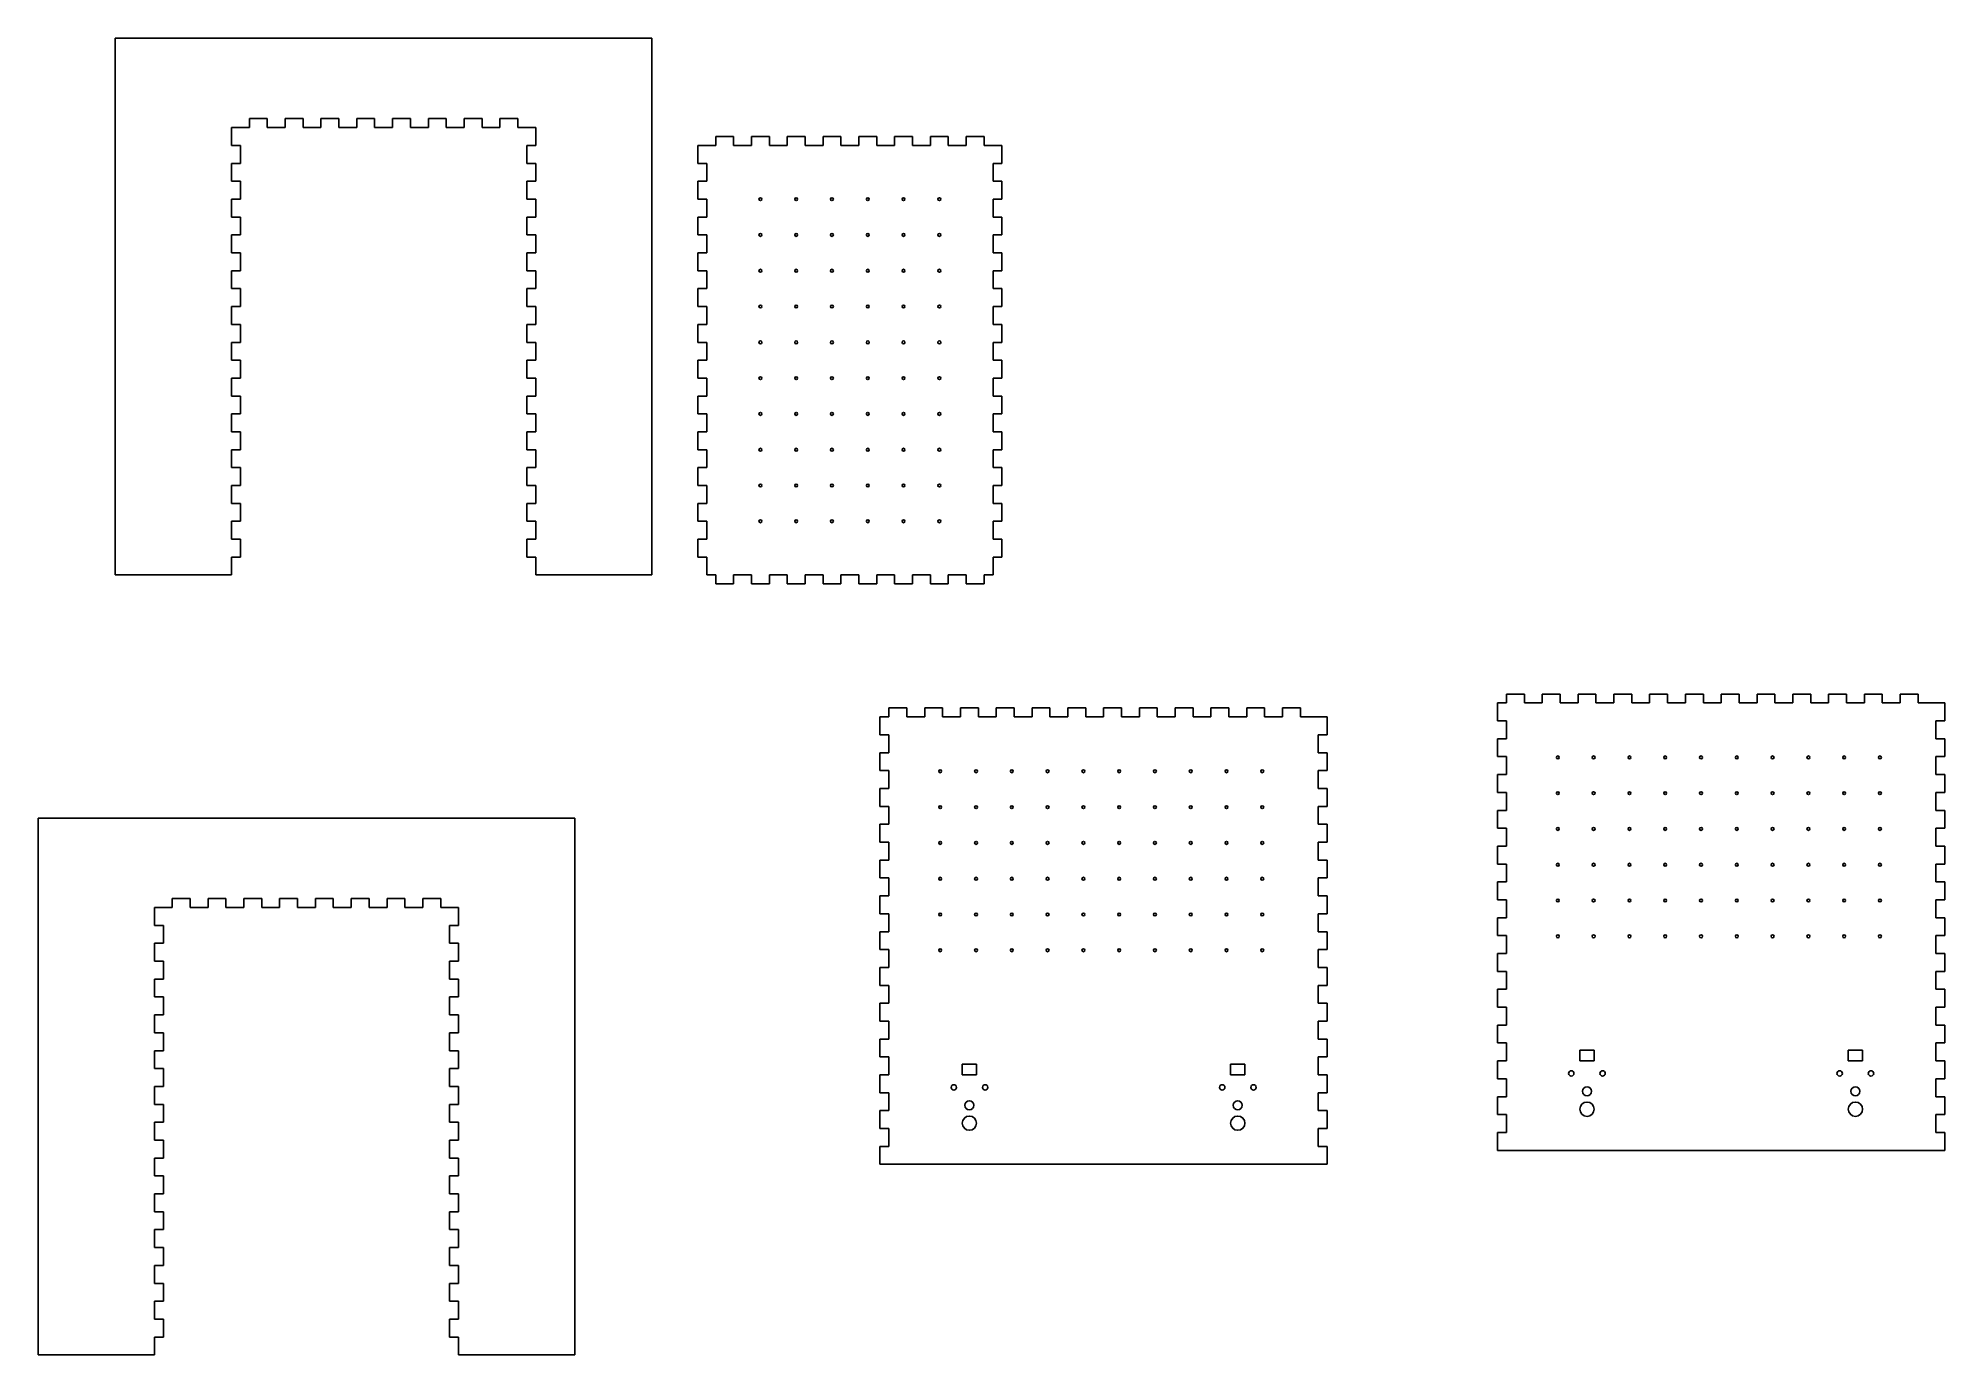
# Model space of a CAD drawing. Extents: x -428 to 638, y -415 to 321.
import ezdxf

# ---------------------------------------------------------------- set-up
doc = ezdxf.new("R2010")
doc.units = 0
doc.layers.add('MODELSKETCH_VISIBLE', color=7, linetype='CONTINUOUS')

msp = doc.modelspace()

# ---------------------------------------------------------------- linework, layer by layer
at = {"layer": 'MODELSKETCH_VISIBLE'}
for p, q in [((-384.9, 320.9), (-384.9, 270.9)), ((-314.9, 320.9), (-384.9, 320.9)), ((-154.9, 320.9), (-314.9, 320.9)), ((-84.9, 320.9), (-154.9, 320.9)), ((-84.9, 20.9), (-84.9, 320.9)), ((-384.9, 270.9), (-384.9, 20.9)), ((-319.9, 260.9), (-319.9, 270.9)), ((-319.9, 270.9), (-314.9, 270.9)), ((-314.9, 270.9), (-319.9, 270.9)), ((-314.9, 270.9), (-309.9, 270.9)), ((-309.9, 270.9), (-309.9, 275.9)), ((-299.9, 275.9), (-309.9, 275.9)), ((-299.9, 270.9), (-299.9, 275.9)), ((-299.9, 270.9), (-289.9, 270.9)), ((-289.9, 270.9), (-289.9, 275.9)), ((-279.9, 275.9), (-289.9, 275.9)), ((-279.9, 270.9), (-279.9, 275.9)), ((-279.9, 270.9), (-269.9, 270.9)), ((-269.9, 270.9), (-269.9, 275.9)), ((-259.9, 275.9), (-269.9, 275.9)), ((-259.9, 270.9), (-259.9, 275.9)), ((-259.9, 270.9), (-249.9, 270.9)), ((-249.9, 270.9), (-249.9, 275.9)), ((-239.9, 275.9), (-249.9, 275.9)), ((-239.9, 270.9), (-239.9, 275.9)), ((-239.9, 270.9), (-229.9, 270.9)), ((-229.9, 270.9), (-229.9, 275.9)), ((-219.9, 275.9), (-229.9, 275.9)), ((-219.9, 270.9), (-219.9, 275.9)), ((-219.9, 270.9), (-209.9, 270.9)), ((-209.9, 270.9), (-209.9, 275.9)), ((-199.9, 275.9), (-209.9, 275.9)), ((-199.9, 270.9), (-199.9, 275.9)), ((-199.9, 270.9), (-189.9, 270.9)), ((-189.9, 270.9), (-189.9, 275.9)), ((-179.9, 275.9), (-189.9, 275.9)), ((-179.9, 270.9), (-179.9, 275.9)), ((-179.9, 270.9), (-169.9, 270.9)), ((-169.9, 270.9), (-169.9, 275.9)), ((-159.9, 275.9), (-169.9, 275.9)), ((-159.9, 270.9), (-159.9, 275.9)), ((-159.9, 270.9), (-149.9, 270.9)), ((-149.9, 260.9), (-149.9, 270.9)), ((-314.9, 260.9), (-319.9, 260.9)), ((-314.9, 250.9), (-314.9, 260.9)), ((-314.9, 260.9), (-314.9, 250.9)), ((-154.9, 260.9), (-154.9, 250.9)), ((-154.9, 260.9), (-149.9, 260.9)), ((-59.3, 260.9), (-49.3, 260.9)), ((-59.3, 260.9), (-59.3, 250.9)), ((-49.3, 260.9), (-49.3, 265.9)), ((-49.3, 265.9), (-39.3, 265.9)), ((-39.3, 260.9), (-39.3, 265.9)), ((-39.3, 260.9), (-29.3, 260.9)), ((-39.3, 260.9), (-29.3, 260.9)), ((-29.3, 265.9), (-19.3, 265.9)), ((-29.3, 260.9), (-29.3, 265.9)), ((-19.3, 260.9), (-19.3, 265.9)), ((-19.3, 260.9), (-9.3, 260.9)), ((-19.3, 260.9), (-9.3, 260.9)), ((-9.3, 265.9), (0.7, 265.9)), ((-9.3, 260.9), (-9.3, 265.9)), ((0.7, 260.9), (0.7, 265.9)), ((0.7, 260.9), (10.7, 260.9)), ((0.7, 260.9), (10.7, 260.9)), ((10.7, 260.9), (10.7, 265.9)), ((10.7, 265.9), (20.7, 265.9)), ((20.7, 260.9), (20.7, 265.9)), ((20.7, 260.9), (30.7, 260.9)), ((20.7, 260.9), (30.7, 260.9)), ((30.7, 260.9), (30.7, 265.9)), ((30.7, 265.9), (40.7, 265.9)), ((40.7, 260.9), (40.7, 265.9)), ((40.7, 260.9), (50.7, 260.9)), ((40.7, 260.9), (50.7, 260.9)), ((50.7, 265.9), (60.7, 265.9)), ((50.7, 260.9), (50.7, 265.9)), ((60.7, 260.9), (60.7, 265.9)), ((60.7, 260.9), (70.7, 260.9)), ((60.7, 260.9), (70.7, 260.9)), ((70.7, 260.9), (70.7, 265.9)), ((70.7, 265.9), (80.7, 265.9)), ((80.7, 260.9), (80.7, 265.9)), ((80.7, 260.9), (90.7, 260.9)), ((80.7, 260.9), (90.7, 260.9)), ((90.7, 265.9), (100.7, 265.9)), ((90.7, 260.9), (90.7, 265.9)), ((100.7, 260.9), (100.7, 265.9)), ((100.7, 260.9), (110.7, 260.9)), ((110.7, 260.9), (110.7, 250.9)), ((-319.9, 240.9), (-319.9, 250.9)), ((-314.9, 250.9), (-319.9, 250.9)), ((-154.9, 250.9), (-149.9, 250.9)), ((-149.9, 240.9), (-149.9, 250.9)), ((-54.3, 250.9), (-59.3, 250.9)), ((-54.3, 240.9), (-54.3, 250.9)), ((-54.3, 250.9), (-54.3, 240.9)), ((-54.3, 240.9), (-54.3, 250.9)), ((-54.3, 250.9), (-54.3, 240.9)), ((105.7, 250.9), (105.7, 240.9)), ((105.7, 250.9), (110.7, 250.9)), ((105.7, 240.9), (105.7, 250.9)), ((-314.9, 240.9), (-319.9, 240.9)), ((-314.9, 230.9), (-314.9, 240.9)), ((-314.9, 240.9), (-314.9, 230.9)), ((-154.9, 240.9), (-154.9, 230.9)), ((-154.9, 240.9), (-149.9, 240.9)), ((-54.3, 240.9), (-59.3, 240.9)), ((-59.3, 240.9), (-59.3, 230.9)), ((105.7, 240.9), (110.7, 240.9)), ((110.7, 240.9), (110.7, 230.9)), ((-319.9, 220.9), (-319.9, 230.9)), ((-314.9, 230.9), (-319.9, 230.9)), ((-154.9, 230.9), (-149.9, 230.9)), ((-149.9, 220.9), (-149.9, 230.9)), ((-54.3, 230.9), (-59.3, 230.9)), ((-54.3, 220.9), (-54.3, 230.9)), ((-54.3, 230.9), (-54.3, 220.9)), ((-54.3, 220.9), (-54.3, 230.9)), ((-54.3, 230.9), (-54.3, 220.9)), ((105.7, 230.9), (110.7, 230.9)), ((105.7, 230.9), (105.7, 220.9)), ((105.7, 220.9), (105.7, 230.9)), ((-314.9, 220.9), (-319.9, 220.9)), ((-314.9, 210.9), (-314.9, 220.9)), ((-314.9, 220.9), (-314.9, 210.9)), ((-154.9, 220.9), (-154.9, 210.9)), ((-154.9, 220.9), (-149.9, 220.9)), ((-59.3, 220.9), (-59.3, 210.9)), ((-54.3, 220.9), (-59.3, 220.9)), ((105.7, 220.9), (110.7, 220.9)), ((110.7, 220.9), (110.7, 210.9)), ((-319.9, 200.9), (-319.9, 210.9)), ((-314.9, 210.9), (-319.9, 210.9)), ((-154.9, 210.9), (-149.9, 210.9)), ((-149.9, 200.9), (-149.9, 210.9)), ((-54.3, 210.9), (-59.3, 210.9)), ((-54.3, 200.9), (-54.3, 210.9)), ((-54.3, 210.9), (-54.3, 200.9)), ((-54.3, 210.9), (-54.3, 200.9)), ((-54.3, 200.9), (-54.3, 210.9)), ((105.7, 210.9), (110.7, 210.9)), ((105.7, 210.9), (105.7, 200.9)), ((105.7, 200.9), (105.7, 210.9)), ((-314.9, 200.9), (-319.9, 200.9)), ((-314.9, 190.9), (-314.9, 200.9)), ((-314.9, 200.9), (-314.9, 190.9)), ((-154.9, 200.9), (-154.9, 190.9)), ((-154.9, 200.9), (-149.9, 200.9)), ((-59.3, 200.9), (-59.3, 190.9)), ((-54.3, 200.9), (-59.3, 200.9)), ((105.7, 200.9), (110.7, 200.9)), ((110.7, 200.9), (110.7, 190.9)), ((-314.9, 190.9), (-319.9, 190.9)), ((-319.9, 180.9), (-319.9, 190.9)), ((-154.9, 190.9), (-149.9, 190.9)), ((-149.9, 180.9), (-149.9, 190.9)), ((-54.3, 190.9), (-59.3, 190.9)), ((-54.3, 180.9), (-54.3, 190.9)), ((-54.3, 190.9), (-54.3, 180.9)), ((-54.3, 190.9), (-54.3, 180.9)), ((-54.3, 180.9), (-54.3, 190.9)), ((105.7, 180.9), (105.7, 190.9)), ((105.7, 190.9), (110.7, 190.9)), ((105.7, 190.9), (105.7, 180.9)), ((-314.9, 180.9), (-319.9, 180.9)), ((-319.9, 160.9), (-319.9, 170.9)), ((-314.9, 170.9), (-319.9, 170.9)), ((-314.9, 170.9), (-314.9, 180.9)), ((-314.9, 180.9), (-314.9, 170.9)), ((-154.9, 180.9), (-154.9, 170.9)), ((-154.9, 180.9), (-149.9, 180.9)), ((-154.9, 170.9), (-149.9, 170.9)), ((-149.9, 160.9), (-149.9, 170.9)), ((-59.3, 180.9), (-59.3, 170.9)), ((-54.3, 180.9), (-59.3, 180.9)), ((-54.3, 170.9), (-59.3, 170.9)), ((-54.3, 160.9), (-54.3, 170.9)), ((-54.3, 170.9), (-54.3, 160.9)), ((-54.3, 160.9), (-54.3, 170.9)), ((-54.3, 170.9), (-54.3, 160.9)), ((105.7, 180.9), (110.7, 180.9)), ((105.7, 170.9), (105.7, 160.9)), ((105.7, 160.9), (105.7, 170.9)), ((105.7, 170.9), (110.7, 170.9)), ((110.7, 180.9), (110.7, 170.9)), ((-314.9, 160.9), (-319.9, 160.9)), ((-314.9, 150.9), (-314.9, 160.9)), ((-314.9, 160.9), (-314.9, 150.9)), ((-154.9, 160.9), (-154.9, 150.9)), ((-154.9, 160.9), (-149.9, 160.9)), ((-54.3, 160.9), (-59.3, 160.9)), ((-59.3, 160.9), (-59.3, 150.9)), ((105.7, 160.9), (110.7, 160.9)), ((110.7, 160.9), (110.7, 150.9)), ((-319.9, 140.9), (-319.9, 150.9)), ((-314.9, 150.9), (-319.9, 150.9)), ((-154.9, 150.9), (-149.9, 150.9)), ((-149.9, 140.9), (-149.9, 150.9)), ((-54.3, 150.9), (-59.3, 150.9)), ((-54.3, 140.9), (-54.3, 150.9)), ((-54.3, 150.9), (-54.3, 140.9)), ((-54.3, 140.9), (-54.3, 150.9)), ((-54.3, 150.9), (-54.3, 140.9)), ((105.7, 150.9), (110.7, 150.9)), ((105.7, 140.9), (105.7, 150.9)), ((105.7, 150.9), (105.7, 140.9)), ((-314.9, 140.9), (-319.9, 140.9)), ((-314.9, 130.9), (-314.9, 140.9)), ((-314.9, 140.9), (-314.9, 130.9)), ((-154.9, 140.9), (-154.9, 130.9)), ((-154.9, 140.9), (-149.9, 140.9)), ((-59.3, 140.9), (-59.3, 130.9)), ((-54.3, 140.9), (-59.3, 140.9)), ((105.7, 140.9), (110.7, 140.9)), ((110.7, 140.9), (110.7, 130.9)), ((-319.9, 120.9), (-319.9, 130.9)), ((-314.9, 130.9), (-319.9, 130.9)), ((-154.9, 130.9), (-149.9, 130.9)), ((-149.9, 120.9), (-149.9, 130.9)), ((-54.3, 130.9), (-59.3, 130.9)), ((-54.3, 120.9), (-54.3, 130.9)), ((-54.3, 130.9), (-54.3, 120.9)), ((-54.3, 120.9), (-54.3, 130.9)), ((-54.3, 130.9), (-54.3, 120.9)), ((105.7, 130.9), (110.7, 130.9)), ((105.7, 120.9), (105.7, 130.9)), ((105.7, 130.9), (105.7, 120.9)), ((-314.9, 120.9), (-319.9, 120.9)), ((-314.9, 110.9), (-314.9, 120.9)), ((-314.9, 120.9), (-314.9, 110.9)), ((-154.9, 120.9), (-154.9, 110.9)), ((-154.9, 120.9), (-149.9, 120.9)), ((-59.3, 120.9), (-59.3, 110.9)), ((-54.3, 120.9), (-59.3, 120.9)), ((105.7, 120.9), (110.7, 120.9)), ((110.7, 120.9), (110.7, 110.9)), ((-314.9, 110.9), (-319.9, 110.9)), ((-319.9, 100.9), (-319.9, 110.9)), ((-154.9, 110.9), (-149.9, 110.9)), ((-149.9, 100.9), (-149.9, 110.9)), ((-54.3, 110.9), (-59.3, 110.9)), ((-54.3, 100.9), (-54.3, 110.9)), ((-54.3, 110.9), (-54.3, 100.9)), ((-54.3, 100.9), (-54.3, 110.9)), ((-54.3, 110.9), (-54.3, 100.9)), ((105.7, 110.9), (110.7, 110.9)), ((105.7, 100.9), (105.7, 110.9)), ((105.7, 110.9), (105.7, 100.9)), ((-314.9, 100.9), (-319.9, 100.9)), ((-314.9, 90.9), (-314.9, 100.9)), ((-314.9, 100.9), (-314.9, 90.9)), ((-154.9, 100.9), (-154.9, 90.9)), ((-154.9, 100.9), (-149.9, 100.9)), ((-59.3, 100.9), (-59.3, 90.9)), ((-54.3, 100.9), (-59.3, 100.9)), ((105.7, 100.9), (110.7, 100.9)), ((110.7, 100.9), (110.7, 90.9)), ((-314.9, 90.9), (-319.9, 90.9)), ((-319.9, 80.9), (-319.9, 90.9)), ((-154.9, 90.9), (-149.9, 90.9)), ((-149.9, 80.9), (-149.9, 90.9)), ((-54.3, 90.9), (-59.3, 90.9)), ((-54.3, 80.9), (-54.3, 90.9)), ((-54.3, 90.9), (-54.3, 80.9)), ((-54.3, 90.9), (-54.3, 80.9)), ((-54.3, 80.9), (-54.3, 90.9)), ((105.7, 90.9), (110.7, 90.9)), ((105.7, 80.9), (105.7, 90.9)), ((105.7, 90.9), (105.7, 80.9)), ((-314.9, 80.9), (-319.9, 80.9)), ((-314.9, 70.9), (-314.9, 80.9)), ((-314.9, 80.9), (-314.9, 70.9)), ((-154.9, 80.9), (-154.9, 70.9)), ((-154.9, 80.9), (-149.9, 80.9)), ((-59.3, 80.9), (-59.3, 70.9)), ((-54.3, 80.9), (-59.3, 80.9)), ((105.7, 80.9), (110.7, 80.9)), ((110.7, 80.9), (110.7, 70.9)), ((-314.9, 70.9), (-319.9, 70.9)), ((-319.9, 60.9), (-319.9, 70.9)), ((-154.9, 70.9), (-149.9, 70.9)), ((-149.9, 60.9), (-149.9, 70.9)), ((-54.3, 70.9), (-59.3, 70.9)), ((-54.3, 60.9), (-54.3, 70.9)), ((-54.3, 70.9), (-54.3, 60.9)), ((-54.3, 60.9), (-54.3, 70.9)), ((-54.3, 70.9), (-54.3, 60.9)), ((105.7, 70.9), (110.7, 70.9)), ((105.7, 60.9), (105.7, 70.9)), ((105.7, 70.9), (105.7, 60.9)), ((-314.9, 60.9), (-319.9, 60.9)), ((-314.9, 50.9), (-314.9, 60.9)), ((-314.9, 60.9), (-314.9, 50.9)), ((-154.9, 60.9), (-154.9, 50.9)), ((-154.9, 60.9), (-149.9, 60.9)), ((-59.3, 60.9), (-59.3, 50.9)), ((-54.3, 60.9), (-59.3, 60.9)), ((105.7, 60.9), (110.7, 60.9)), ((110.7, 60.9), (110.7, 50.9)), ((-319.9, 40.9), (-319.9, 50.9)), ((-314.9, 50.9), (-319.9, 50.9)), ((-154.9, 50.9), (-149.9, 50.9)), ((-149.9, 40.9), (-149.9, 50.9)), ((-54.3, 50.9), (-59.3, 50.9)), ((-54.3, 50.9), (-54.3, 40.9)), ((-54.3, 40.9), (-54.3, 50.9)), ((-54.3, 50.9), (-54.3, 40.9)), ((-54.3, 40.9), (-54.3, 50.9)), ((105.7, 50.9), (110.7, 50.9)), ((105.7, 40.9), (105.7, 50.9)), ((105.7, 50.9), (105.7, 40.9)), ((-314.9, 40.9), (-319.9, 40.9)), ((-314.9, 30.9), (-314.9, 40.9)), ((-314.9, 40.9), (-314.9, 30.9)), ((-154.9, 40.9), (-154.9, 30.9)), ((-154.9, 40.9), (-149.9, 40.9)), ((-54.3, 40.9), (-59.3, 40.9)), ((-59.3, 40.9), (-59.3, 30.9)), ((105.7, 40.9), (110.7, 40.9)), ((110.7, 40.9), (110.7, 30.9)), ((-314.9, 30.9), (-319.9, 30.9)), ((-319.9, 20.9), (-319.9, 30.9)), ((-154.9, 30.9), (-149.9, 30.9)), ((-149.9, 20.9), (-149.9, 30.9)), ((-54.3, 30.9), (-59.3, 30.9)), ((-54.3, 20.9), (-54.3, 30.9)), ((-54.3, 30.9), (-54.3, 20.9)), ((-54.3, 30.9), (-54.3, 20.9)), ((-54.3, 20.9), (-54.3, 30.9)), ((105.7, 20.9), (105.7, 30.9)), ((105.7, 30.9), (110.7, 30.9)), ((105.7, 30.9), (105.7, 20.9)), ((-384.9, 20.9), (-319.9, 20.9)), ((-149.9, 20.9), (-84.9, 20.9)), ((-54.3, 20.9), (-49.3, 20.9)), ((-49.3, 20.9), (-54.3, 20.9)), ((-49.3, 20.9), (-49.3, 15.9)), ((-49.3, 15.9), (-39.3, 15.9)), ((-39.3, 20.9), (-29.3, 20.9)), ((-39.3, 20.9), (-39.3, 15.9)), ((-29.3, 20.9), (-29.3, 15.9)), ((-29.3, 15.9), (-19.3, 15.9)), ((-19.3, 20.9), (-9.3, 20.9)), ((-19.3, 20.9), (-19.3, 15.9)), ((-9.3, 20.9), (-9.3, 15.9)), ((-9.3, 15.9), (0.7, 15.9)), ((0.7, 20.9), (0.7, 15.9)), ((0.7, 20.9), (10.7, 20.9)), ((10.7, 20.9), (10.7, 15.9)), ((10.7, 15.9), (20.7, 15.9)), ((20.7, 20.9), (20.7, 15.9)), ((20.7, 20.9), (30.7, 20.9)), ((30.7, 20.9), (30.7, 15.9)), ((30.7, 15.9), (40.7, 15.9)), ((40.7, 20.9), (50.7, 20.9)), ((40.7, 20.9), (40.7, 15.9)), ((50.7, 20.9), (50.7, 15.9)), ((50.7, 15.9), (60.7, 15.9)), ((60.7, 20.9), (70.7, 20.9)), ((60.7, 20.9), (60.7, 15.9)), ((70.7, 20.9), (70.7, 15.9)), ((70.7, 15.9), (80.7, 15.9)), ((80.7, 20.9), (80.7, 15.9)), ((80.7, 20.9), (90.7, 20.9)), ((90.7, 20.9), (90.7, 15.9)), ((90.7, 15.9), (100.7, 15.9)), ((100.7, 20.9), (100.7, 15.9)), ((100.7, 20.9), (105.7, 20.9)), ((387.7, -50.6), (392.7, -50.6)), ((387.7, -60.6), (387.7, -50.6)), ((392.7, -45.6), (402.7, -45.6)), ((392.7, -50.6), (392.7, -45.6)), ((392.7, -50.6), (392.7, -50.6)), ((392.7, -50.6), (392.7, -50.6)), ((402.7, -50.6), (402.7, -45.6)), ((412.7, -50.6), (402.7, -50.6)), ((412.7, -50.6), (412.7, -45.6)), ((412.7, -45.6), (422.7, -45.6)), ((422.7, -50.6), (422.7, -45.6)), ((432.7, -50.6), (422.7, -50.6)), ((432.7, -50.6), (432.7, -45.6)), ((432.7, -45.6), (442.7, -45.6)), ((442.7, -50.6), (442.7, -45.6)), ((452.7, -50.6), (442.7, -50.6)), ((452.7, -50.6), (452.7, -45.6)), ((452.7, -45.6), (462.7, -45.6)), ((462.7, -50.6), (462.7, -45.6)), ((472.7, -50.6), (462.7, -50.6)), ((472.7, -50.6), (472.7, -45.6)), ((472.7, -45.6), (482.7, -45.6)), ((482.7, -50.6), (482.7, -45.6)), ((492.7, -50.6), (482.7, -50.6)), ((492.7, -50.6), (492.7, -45.6)), ((492.7, -45.6), (502.7, -45.6)), ((502.7, -50.6), (502.7, -45.6)), ((512.7, -50.6), (502.7, -50.6)), ((512.7, -50.6), (512.7, -45.6)), ((512.7, -45.6), (522.7, -45.6)), ((522.7, -50.6), (522.7, -45.6)), ((532.7, -50.6), (522.7, -50.6)), ((532.7, -50.6), (532.7, -45.6)), ((532.7, -45.6), (542.7, -45.6)), ((542.7, -50.6), (542.7, -45.6)), ((552.7, -50.6), (542.7, -50.6)), ((552.7, -50.6), (552.7, -45.6)), ((552.7, -45.6), (562.7, -45.6)), ((562.7, -50.6), (562.7, -45.6)), ((572.7, -50.6), (562.7, -50.6)), ((572.7, -50.6), (572.7, -45.6)), ((572.7, -45.6), (582.7, -45.6)), ((582.7, -50.6), (582.7, -45.6)), ((592.7, -50.6), (582.7, -50.6)), ((592.7, -50.6), (592.7, -45.6)), ((592.7, -45.6), (602.7, -45.6)), ((602.7, -50.6), (602.7, -45.6)), ((612.7, -50.6), (602.7, -50.6)), ((612.7, -45.6), (622.7, -45.6)), ((612.7, -50.6), (612.7, -45.6)), ((622.7, -50.6), (622.7, -45.6)), ((637.7, -50.6), (622.7, -50.6)), ((637.7, -60.6), (637.7, -50.6)), ((42.5, -58.4), (47.5, -58.4)), ((42.5, -68.4), (42.5, -58.4)), ((47.5, -58.4), (47.5, -53.4)), ((47.5, -53.4), (57.5, -53.4)), ((47.5, -58.4), (47.5, -58.4)), ((47.5, -58.4), (47.5, -58.4)), ((57.5, -58.4), (57.5, -53.4)), ((67.5, -58.4), (57.5, -58.4)), ((67.5, -58.4), (67.5, -53.4)), ((67.5, -53.4), (77.5, -53.4)), ((77.5, -58.4), (77.5, -53.4)), ((87.5, -58.4), (77.5, -58.4)), ((87.5, -58.4), (87.5, -53.4)), ((87.5, -53.4), (97.5, -53.4)), ((97.5, -58.4), (97.5, -53.4)), ((107.5, -58.4), (97.5, -58.4)), ((107.5, -58.4), (107.5, -53.4)), ((107.5, -53.4), (117.5, -53.4)), ((117.5, -58.4), (117.5, -53.4)), ((127.5, -58.4), (117.5, -58.4)), ((127.5, -58.4), (127.5, -53.4)), ((127.5, -53.4), (137.5, -53.4)), ((137.5, -58.4), (137.5, -53.4)), ((147.5, -58.4), (137.5, -58.4)), ((147.5, -58.4), (147.5, -53.4)), ((147.5, -53.4), (157.5, -53.4)), ((157.5, -58.4), (157.5, -53.4)), ((167.5, -58.4), (157.5, -58.4)), ((167.5, -58.4), (167.5, -53.4)), ((167.5, -53.4), (177.5, -53.4)), ((177.5, -58.4), (177.5, -53.4)), ((187.5, -58.4), (177.5, -58.4)), ((187.5, -58.4), (187.5, -53.4)), ((187.5, -53.4), (197.5, -53.4)), ((197.5, -58.4), (197.5, -53.4)), ((207.5, -58.4), (197.5, -58.4)), ((207.5, -58.4), (207.5, -53.4)), ((207.5, -53.4), (217.5, -53.4)), ((217.5, -58.4), (217.5, -53.4)), ((227.5, -58.4), (217.5, -58.4)), ((227.5, -58.4), (227.5, -53.4)), ((227.5, -53.4), (237.5, -53.4)), ((237.5, -58.4), (237.5, -53.4)), ((247.5, -58.4), (237.5, -58.4)), ((247.5, -58.4), (247.5, -53.4)), ((247.5, -53.4), (257.5, -53.4)), ((257.5, -58.4), (257.5, -53.4)), ((267.5, -58.4), (257.5, -58.4)), ((267.5, -58.4), (267.5, -53.4)), ((267.5, -53.4), (277.5, -53.4)), ((277.5, -58.4), (277.5, -53.4)), ((292.5, -58.4), (277.5, -58.4)), ((292.5, -68.4), (292.5, -58.4)), ((392.7, -60.6), (387.7, -60.6)), ((392.7, -70.6), (392.7, -60.6)), ((392.7, -60.6), (392.7, -70.6)), ((632.7, -60.6), (632.7, -70.6)), ((632.7, -60.6), (637.7, -60.6)), ((47.5, -68.4), (42.5, -68.4)), ((47.5, -78.4), (47.5, -68.4)), ((47.5, -68.4), (47.5, -78.4)), ((287.5, -68.4), (287.5, -78.4)), ((287.5, -68.4), (292.5, -68.4)), ((392.7, -70.6), (387.7, -70.6)), ((387.7, -80.6), (387.7, -70.6)), ((632.7, -70.6), (637.7, -70.6)), ((637.7, -80.6), (637.7, -70.6)), ((42.5, -88.4), (42.5, -78.4)), ((47.5, -78.4), (42.5, -78.4)), ((287.5, -78.4), (292.5, -78.4)), ((292.5, -88.4), (292.5, -78.4)), ((392.7, -80.6), (387.7, -80.6)), ((392.7, -90.6), (392.7, -80.6)), ((392.7, -80.6), (392.7, -90.6)), ((632.7, -80.6), (637.7, -80.6)), ((632.7, -80.6), (632.7, -90.6)), ((47.5, -88.4), (42.5, -88.4)), ((47.5, -98.4), (47.5, -88.4)), ((47.5, -88.4), (47.5, -98.4)), ((287.5, -88.4), (287.5, -98.4)), ((287.5, -88.4), (292.5, -88.4)), ((392.7, -90.6), (387.7, -90.6)), ((387.7, -100.6), (387.7, -90.6)), ((632.7, -90.6), (637.7, -90.6)), ((637.7, -100.6), (637.7, -90.6)), ((47.5, -98.4), (42.5, -98.4)), ((42.5, -108.4), (42.5, -98.4)), ((287.5, -98.4), (292.5, -98.4)), ((292.5, -108.4), (292.5, -98.4)), ((392.7, -100.6), (387.7, -100.6)), ((392.7, -110.6), (392.7, -100.6)), ((392.7, -100.6), (392.7, -110.6)), ((632.7, -100.6), (632.7, -110.6)), ((632.7, -100.6), (637.7, -100.6)), ((-428, -114.9), (-428, -164.9)), ((-358, -114.9), (-428, -114.9)), ((-198, -114.9), (-358, -114.9)), ((-128, -114.9), (-198, -114.9)), ((-128, -164.9), (-128, -114.9)), ((47.5, -108.4), (42.5, -108.4)), ((47.5, -118.4), (47.5, -108.4)), ((47.5, -108.4), (47.5, -118.4)), ((287.5, -108.4), (287.5, -118.4)), ((287.5, -108.4), (292.5, -108.4)), ((392.7, -110.6), (387.7, -110.6)), ((387.7, -120.6), (387.7, -110.6)), ((632.7, -110.6), (637.7, -110.6)), ((637.7, -120.6), (637.7, -110.6)), ((42.5, -128.4), (42.5, -118.4)), ((47.5, -118.4), (42.5, -118.4)), ((287.5, -118.4), (292.5, -118.4)), ((292.5, -128.4), (292.5, -118.4)), ((392.7, -120.6), (387.7, -120.6)), ((392.7, -130.6), (392.7, -120.6)), ((392.7, -120.6), (392.7, -130.6)), ((632.7, -120.6), (632.7, -130.6)), ((632.7, -120.6), (637.7, -120.6)), ((47.5, -128.4), (42.5, -128.4)), ((42.5, -148.4), (42.5, -138.4)), ((47.5, -138.4), (42.5, -138.4)), ((47.5, -138.4), (47.5, -128.4)), ((47.5, -128.4), (47.5, -138.4)), ((287.5, -128.4), (287.5, -138.4)), ((287.5, -128.4), (292.5, -128.4)), ((287.5, -138.4), (292.5, -138.4)), ((292.5, -148.4), (292.5, -138.4)), ((392.7, -130.6), (387.7, -130.6)), ((387.7, -140.6), (387.7, -130.6)), ((632.7, -130.6), (637.7, -130.6)), ((637.7, -140.6), (637.7, -130.6)), ((47.5, -148.4), (42.5, -148.4)), ((47.5, -158.4), (47.5, -148.4)), ((47.5, -148.4), (47.5, -158.4)), ((287.5, -148.4), (287.5, -158.4)), ((287.5, -148.4), (292.5, -148.4)), ((392.7, -140.6), (387.7, -140.6)), ((392.7, -150.6), (392.7, -140.6)), ((392.7, -140.6), (392.7, -150.6)), ((632.7, -140.6), (632.7, -150.6)), ((632.7, -140.6), (637.7, -140.6)), ((47.5, -158.4), (42.5, -158.4)), ((42.5, -168.4), (42.5, -158.4)), ((287.5, -158.4), (292.5, -158.4)), ((292.5, -168.4), (292.5, -158.4)), ((387.7, -160.6), (387.7, -150.6)), ((392.7, -150.6), (387.7, -150.6)), ((632.7, -150.6), (637.7, -150.6)), ((637.7, -160.6), (637.7, -150.6)), ((-428, -164.9), (-428, -414.9)), ((-363, -174.9), (-363, -164.9)), ((-363, -164.9), (-358, -164.9)), ((-358, -164.9), (-363, -164.9)), ((-358, -164.9), (-353, -164.9)), ((-353, -164.9), (-353, -159.9)), ((-343, -159.9), (-353, -159.9)), ((-343, -164.9), (-343, -159.9)), ((-343, -164.9), (-333, -164.9)), ((-333, -164.9), (-333, -159.9)), ((-323, -159.9), (-333, -159.9)), ((-323, -164.9), (-323, -159.9)), ((-323, -164.9), (-313, -164.9)), ((-313, -164.9), (-313, -159.9)), ((-303, -159.9), (-313, -159.9)), ((-303, -164.9), (-303, -159.9)), ((-303, -164.9), (-293, -164.9)), ((-293, -164.9), (-293, -159.9)), ((-283, -159.9), (-293, -159.9)), ((-283, -164.9), (-283, -159.9)), ((-283, -164.9), (-273, -164.9)), ((-273, -164.9), (-273, -159.9)), ((-263, -159.9), (-273, -159.9)), ((-263, -164.9), (-263, -159.9)), ((-263, -164.9), (-253, -164.9)), ((-253, -164.9), (-253, -159.9)), ((-243, -159.9), (-253, -159.9)), ((-243, -164.9), (-243, -159.9)), ((-243, -164.9), (-233, -164.9)), ((-233, -164.9), (-233, -159.9)), ((-223, -159.9), (-233, -159.9)), ((-223, -164.9), (-223, -159.9)), ((-223, -164.9), (-213, -164.9)), ((-213, -164.9), (-213, -159.9)), ((-203, -159.9), (-213, -159.9)), ((-203, -164.9), (-203, -159.9)), ((-203, -164.9), (-193, -164.9)), ((-193, -174.9), (-193, -164.9)), ((-128, -414.9), (-128, -164.9)), ((47.5, -168.4), (42.5, -168.4)), ((47.5, -178.4), (47.5, -168.4)), ((47.5, -168.4), (47.5, -178.4)), ((287.5, -168.4), (292.5, -168.4)), ((287.5, -168.4), (287.5, -178.4)), ((392.7, -160.6), (387.7, -160.6)), ((392.7, -160.6), (392.7, -170.6)), ((392.7, -170.6), (392.7, -160.6)), ((632.7, -160.6), (632.7, -170.6)), ((632.7, -160.6), (637.7, -160.6)), ((-358, -174.9), (-363, -174.9)), ((-358, -184.9), (-358, -174.9)), ((-358, -174.9), (-358, -184.9)), ((-198, -174.9), (-198, -184.9)), ((-198, -174.9), (-193, -174.9)), ((42.5, -188.4), (42.5, -178.4)), ((47.5, -178.4), (42.5, -178.4)), ((287.5, -178.4), (292.5, -178.4)), ((292.5, -188.4), (292.5, -178.4)), ((387.7, -180.6), (387.7, -170.6)), ((392.7, -170.6), (387.7, -170.6)), ((392.7, -180.6), (387.7, -180.6)), ((392.7, -190.6), (392.7, -180.6)), ((392.7, -180.6), (392.7, -190.6)), ((632.7, -170.6), (637.7, -170.6)), ((632.7, -180.6), (632.7, -190.6)), ((632.7, -180.6), (637.7, -180.6)), ((637.7, -180.6), (637.7, -170.6)), ((-363, -194.9), (-363, -184.9)), ((-358, -184.9), (-363, -184.9)), ((-198, -184.9), (-193, -184.9)), ((-193, -194.9), (-193, -184.9)), ((47.5, -188.4), (42.5, -188.4)), ((47.5, -198.4), (47.5, -188.4)), ((47.5, -188.4), (47.5, -198.4)), ((287.5, -188.4), (292.5, -188.4)), ((287.5, -188.4), (287.5, -198.4)), ((387.7, -200.6), (387.7, -190.6)), ((392.7, -190.6), (387.7, -190.6)), ((632.7, -190.6), (637.7, -190.6)), ((637.7, -200.6), (637.7, -190.6)), ((-358, -194.9), (-363, -194.9)), ((-358, -204.9), (-358, -194.9)), ((-358, -194.9), (-358, -204.9)), ((-198, -194.9), (-193, -194.9)), ((-198, -194.9), (-198, -204.9)), ((42.5, -208.4), (42.5, -198.4)), ((47.5, -198.4), (42.5, -198.4)), ((287.5, -198.4), (292.5, -198.4)), ((292.5, -208.4), (292.5, -198.4)), ((392.7, -200.6), (387.7, -200.6)), ((392.7, -210.6), (392.7, -200.6)), ((392.7, -200.6), (392.7, -210.6)), ((632.7, -200.6), (632.7, -210.6)), ((632.7, -200.6), (637.7, -200.6)), ((-363, -214.9), (-363, -204.9)), ((-358, -204.9), (-363, -204.9)), ((-198, -204.9), (-193, -204.9)), ((-193, -214.9), (-193, -204.9)), ((47.5, -208.4), (42.5, -208.4)), ((47.5, -218.4), (47.5, -208.4)), ((47.5, -208.4), (47.5, -218.4)), ((287.5, -208.4), (292.5, -208.4)), ((287.5, -208.4), (287.5, -218.4)), ((387.7, -220.6), (387.7, -210.6)), ((392.7, -210.6), (387.7, -210.6)), ((632.7, -210.6), (637.7, -210.6)), ((637.7, -220.6), (637.7, -210.6)), ((-358, -214.9), (-363, -214.9)), ((-358, -224.9), (-358, -214.9)), ((-358, -214.9), (-358, -224.9)), ((-198, -214.9), (-193, -214.9)), ((-198, -214.9), (-198, -224.9)), ((42.5, -228.4), (42.5, -218.4)), ((47.5, -218.4), (42.5, -218.4)), ((287.5, -218.4), (292.5, -218.4)), ((292.5, -228.4), (292.5, -218.4)), ((392.7, -220.6), (387.7, -220.6)), ((392.7, -220.6), (392.7, -230.6)), ((392.7, -230.6), (392.7, -220.6)), ((632.7, -220.6), (632.7, -230.6)), ((632.7, -220.6), (637.7, -220.6)), ((-363, -234.9), (-363, -224.9)), ((-358, -224.9), (-363, -224.9)), ((-198, -224.9), (-193, -224.9)), ((-193, -234.9), (-193, -224.9)), ((47.5, -228.4), (42.5, -228.4)), ((47.5, -238.4), (47.5, -228.4)), ((47.5, -228.4), (47.5, -238.4)), ((287.5, -228.4), (292.5, -228.4)), ((287.5, -228.4), (287.5, -238.4)), ((392.7, -230.6), (387.7, -230.6)), ((387.7, -240.6), (387.7, -230.6)), ((632.7, -230.6), (637.7, -230.6)), ((637.7, -240.6), (637.7, -230.6)), ((-358, -234.9), (-363, -234.9)), ((-358, -244.9), (-363, -244.9)), ((-363, -254.9), (-363, -244.9)), ((-358, -244.9), (-358, -234.9)), ((-358, -234.9), (-358, -244.9)), ((-198, -234.9), (-193, -234.9)), ((-198, -234.9), (-198, -244.9)), ((-198, -244.9), (-193, -244.9)), ((-193, -254.9), (-193, -244.9)), ((42.5, -248.4), (42.5, -238.4)), ((47.5, -238.4), (42.5, -238.4)), ((287.5, -238.4), (292.5, -238.4)), ((292.5, -248.4), (292.5, -238.4)), ((392.7, -240.6), (387.7, -240.6)), ((392.7, -240.6), (392.7, -250.6)), ((392.7, -250.6), (392.7, -240.6)), ((433.7, -244.6), (441.7, -244.6)), ((433.7, -244.6), (433.7, -250.6)), ((441.7, -244.6), (441.7, -250.6)), ((591.7, -244.6), (583.7, -244.6)), ((583.7, -244.6), (583.7, -250.6)), ((591.7, -244.6), (591.7, -250.6)), ((632.7, -240.6), (632.7, -250.6)), ((632.7, -240.6), (637.7, -240.6)), ((-358, -254.9), (-363, -254.9)), ((-358, -264.9), (-358, -254.9)), ((-358, -254.9), (-358, -264.9)), ((-198, -254.9), (-193, -254.9)), ((-198, -254.9), (-198, -264.9)), ((47.5, -248.4), (42.5, -248.4)), ((47.5, -258.4), (47.5, -248.4)), ((47.5, -248.4), (47.5, -258.4)), ((88.5, -252.4), (88.5, -258.4)), ((88.5, -252.4), (96.5, -252.4)), ((96.5, -252.4), (96.5, -258.4)), ((246.5, -252.4), (238.5, -252.4)), ((238.5, -252.4), (238.5, -258.4)), ((246.5, -252.4), (246.5, -258.4)), ((287.5, -248.4), (292.5, -248.4)), ((287.5, -248.4), (287.5, -258.4)), ((387.7, -260.6), (387.7, -250.6)), ((392.7, -250.6), (387.7, -250.6)), ((433.7, -250.6), (441.7, -250.6)), ((591.7, -250.6), (583.7, -250.6)), ((632.7, -250.6), (637.7, -250.6)), ((637.7, -260.6), (637.7, -250.6)), ((-363, -274.9), (-363, -264.9)), ((-358, -264.9), (-363, -264.9)), ((-198, -264.9), (-193, -264.9)), ((-193, -274.9), (-193, -264.9)), ((47.5, -258.4), (42.5, -258.4)), ((42.5, -268.4), (42.5, -258.4)), ((88.5, -258.4), (96.5, -258.4)), ((246.5, -258.4), (238.5, -258.4)), ((287.5, -258.4), (292.5, -258.4)), ((292.5, -268.4), (292.5, -258.4)), ((392.7, -260.6), (387.7, -260.6)), ((392.7, -260.6), (392.7, -270.6)), ((392.7, -270.6), (392.7, -260.6)), ((632.7, -260.6), (632.7, -270.6)), ((632.7, -260.6), (637.7, -260.6)), ((-358, -274.9), (-363, -274.9)), ((-358, -284.9), (-358, -274.9)), ((-358, -274.9), (-358, -284.9)), ((-198, -274.9), (-193, -274.9)), ((-198, -274.9), (-198, -284.9)), ((47.5, -268.4), (42.5, -268.4)), ((47.5, -278.4), (47.5, -268.4)), ((47.5, -268.4), (47.5, -278.4)), ((287.5, -268.4), (292.5, -268.4)), ((287.5, -268.4), (287.5, -278.4)), ((387.7, -280.6), (387.7, -270.6)), ((392.7, -270.6), (387.7, -270.6)), ((632.7, -270.6), (637.7, -270.6)), ((637.7, -280.6), (637.7, -270.6)), ((-363, -294.9), (-363, -284.9)), ((-358, -284.9), (-363, -284.9)), ((-198, -284.9), (-193, -284.9)), ((-193, -294.9), (-193, -284.9)), ((47.5, -278.4), (42.5, -278.4)), ((42.5, -288.4), (42.5, -278.4)), ((287.5, -278.4), (292.5, -278.4)), ((292.5, -288.4), (292.5, -278.4)), ((392.7, -280.6), (387.7, -280.6)), ((392.7, -280.6), (392.7, -290.6)), ((392.7, -290.6), (392.7, -280.6)), ((632.7, -280.6), (632.7, -290.6)), ((632.7, -280.6), (637.7, -280.6)), ((-358, -294.9), (-363, -294.9)), ((-358, -304.9), (-358, -294.9)), ((-358, -294.9), (-358, -304.9)), ((-198, -294.9), (-193, -294.9)), ((-198, -294.9), (-198, -304.9)), ((47.5, -288.4), (42.5, -288.4)), ((47.5, -298.4), (42.5, -298.4)), ((42.5, -308.4), (42.5, -298.4)), ((47.5, -298.4), (47.5, -288.4)), ((47.5, -288.4), (47.5, -298.4)), ((287.5, -288.4), (292.5, -288.4)), ((287.5, -288.4), (287.5, -298.4)), ((287.5, -298.4), (292.5, -298.4)), ((292.5, -308.4), (292.5, -298.4)), ((387.7, -300.6), (387.7, -290.6)), ((392.7, -290.6), (387.7, -290.6)), ((632.7, -290.6), (637.7, -290.6)), ((637.7, -300.6), (637.7, -290.6)), ((-363, -314.9), (-363, -304.9)), ((-358, -304.9), (-363, -304.9)), ((-198, -304.9), (-193, -304.9)), ((-193, -314.9), (-193, -304.9)), ((47.5, -308.4), (42.5, -308.4)), ((47.5, -308.4), (63.8, -308.4)), ((292.5, -308.4), (63.8, -308.4)), ((287.5, -308.4), (292.5, -308.4)), ((392.7, -300.6), (387.7, -300.6)), ((392.7, -300.6), (408.9, -300.6)), ((637.7, -300.6), (408.9, -300.6)), ((632.7, -300.6), (637.7, -300.6)), ((-358, -314.9), (-363, -314.9)), ((-358, -324.9), (-358, -314.9)), ((-358, -314.9), (-358, -324.9)), ((-198, -314.9), (-193, -314.9)), ((-198, -314.9), (-198, -324.9)), ((-358, -324.9), (-363, -324.9)), ((-363, -334.9), (-363, -324.9)), ((-198, -324.9), (-193, -324.9)), ((-193, -334.9), (-193, -324.9)), ((-358, -334.9), (-363, -334.9)), ((-358, -344.9), (-358, -334.9)), ((-358, -334.9), (-358, -344.9)), ((-198, -334.9), (-193, -334.9)), ((-198, -334.9), (-198, -344.9)), ((-363, -354.9), (-363, -344.9)), ((-358, -344.9), (-363, -344.9)), ((-198, -344.9), (-193, -344.9)), ((-193, -354.9), (-193, -344.9)), ((-358, -354.9), (-363, -354.9)), ((-358, -364.9), (-358, -354.9)), ((-358, -354.9), (-358, -364.9)), ((-198, -354.9), (-193, -354.9)), ((-198, -354.9), (-198, -364.9)), ((-358, -364.9), (-363, -364.9)), ((-363, -374.9), (-363, -364.9)), ((-198, -364.9), (-193, -364.9)), ((-193, -374.9), (-193, -364.9)), ((-358, -374.9), (-363, -374.9)), ((-358, -384.9), (-358, -374.9)), ((-358, -374.9), (-358, -384.9)), ((-198, -374.9), (-193, -374.9)), ((-198, -374.9), (-198, -384.9)), ((-363, -394.9), (-363, -384.9)), ((-358, -384.9), (-363, -384.9)), ((-198, -384.9), (-193, -384.9)), ((-193, -394.9), (-193, -384.9)), ((-358, -394.9), (-363, -394.9)), ((-358, -404.9), (-363, -404.9)), ((-363, -414.9), (-363, -404.9)), ((-358, -404.9), (-358, -394.9)), ((-358, -394.9), (-358, -404.9)), ((-198, -394.9), (-193, -394.9)), ((-198, -394.9), (-198, -404.9)), ((-198, -404.9), (-193, -404.9)), ((-193, -414.9), (-193, -404.9)), ((-428, -414.9), (-363, -414.9)), ((-193, -414.9), (-128, -414.9))]:
    msp.add_line(p, q, dxfattribs=at)
for centre, radius in [((-24.3, 230.9), 0.8), ((-4.3, 230.9), 0.8), ((15.7, 230.9), 0.8), ((35.7, 230.9), 0.8), ((55.7, 230.9), 0.8), ((75.7, 230.9), 0.8), ((-24.3, 210.9), 0.8), ((-4.3, 210.9), 0.8), ((15.7, 210.9), 0.8), ((35.7, 210.9), 0.8), ((55.7, 210.9), 0.8), ((75.7, 210.9), 0.8), ((-24.3, 190.9), 0.8), ((-4.3, 190.9), 0.8), ((15.7, 190.9), 0.8), ((35.7, 190.9), 0.8), ((55.7, 190.9), 0.8), ((75.7, 190.9), 0.8), ((-24.3, 170.9), 0.8), ((-4.3, 170.9), 0.8), ((15.7, 170.9), 0.8), ((35.7, 170.9), 0.8), ((55.7, 170.9), 0.8), ((75.7, 170.9), 0.8), ((-24.3, 150.9), 0.8), ((-4.3, 150.9), 0.8), ((15.7, 150.9), 0.8), ((35.7, 150.9), 0.8), ((55.7, 150.9), 0.8), ((75.7, 150.9), 0.8), ((-24.3, 130.9), 0.8), ((-4.3, 130.9), 0.8), ((15.7, 130.9), 0.8), ((35.7, 130.9), 0.8), ((55.7, 130.9), 0.8), ((75.7, 130.9), 0.8), ((-24.3, 110.9), 0.8), ((-4.3, 110.9), 0.8), ((15.7, 110.9), 0.8), ((35.7, 110.9), 0.8), ((55.7, 110.9), 0.8), ((75.7, 110.9), 0.8), ((-24.3, 90.9), 0.8), ((-4.3, 90.9), 0.8), ((15.7, 90.9), 0.8), ((35.7, 90.9), 0.8), ((55.7, 90.9), 0.8), ((75.7, 90.9), 0.8), ((-24.3, 70.9), 0.8), ((-4.3, 70.9), 0.8), ((15.7, 70.9), 0.8), ((35.7, 70.9), 0.8), ((55.7, 70.9), 0.8), ((75.7, 70.9), 0.8), ((-24.3, 50.9), 0.8), ((-4.3, 50.9), 0.8), ((15.7, 50.9), 0.8), ((35.7, 50.9), 0.8), ((55.7, 50.9), 0.8), ((75.7, 50.9), 0.8), ((421.4, -81), 0.8), ((441.4, -81), 0.8), ((461.4, -81), 0.8), ((481.4, -81), 0.8), ((501.4, -81), 0.8), ((521.4, -81), 0.8), ((541.4, -81), 0.8), ((561.4, -81), 0.8), ((581.4, -81), 0.8), ((601.4, -81), 0.8), ((76.2, -88.8), 0.8), ((96.2, -88.8), 0.8), ((116.2, -88.8), 0.8), ((136.2, -88.8), 0.8), ((156.2, -88.8), 0.8), ((176.2, -88.8), 0.8), ((196.2, -88.8), 0.8), ((216.2, -88.8), 0.8), ((236.2, -88.8), 0.8), ((256.2, -88.8), 0.8), ((421.4, -101), 0.8), ((441.4, -101), 0.8), ((461.4, -101), 0.8), ((481.4, -101), 0.8), ((501.4, -101), 0.8), ((521.4, -101), 0.8), ((541.4, -101), 0.8), ((561.4, -101), 0.8), ((581.4, -101), 0.8), ((601.4, -101), 0.8), ((76.2, -108.8), 0.8), ((96.2, -108.8), 0.8), ((116.2, -108.8), 0.8), ((136.2, -108.8), 0.8), ((156.2, -108.8), 0.8), ((176.2, -108.8), 0.8), ((196.2, -108.8), 0.8), ((216.2, -108.8), 0.8), ((236.2, -108.8), 0.8), ((256.2, -108.8), 0.8), ((421.4, -121), 0.8), ((441.4, -121), 0.8), ((461.4, -121), 0.8), ((481.4, -121), 0.8), ((501.4, -121), 0.8), ((521.4, -121), 0.8), ((541.4, -121), 0.8), ((561.4, -121), 0.8), ((581.4, -121), 0.8), ((601.4, -121), 0.8), ((76.2, -128.8), 0.8), ((96.2, -128.8), 0.8), ((116.2, -128.8), 0.8), ((136.2, -128.8), 0.8), ((156.2, -128.8), 0.8), ((176.2, -128.8), 0.8), ((196.2, -128.8), 0.8), ((216.2, -128.8), 0.8), ((236.2, -128.8), 0.8), ((256.2, -128.8), 0.8), ((76.2, -148.8), 0.8), ((96.2, -148.8), 0.8), ((116.2, -148.8), 0.8), ((136.2, -148.8), 0.8), ((156.2, -148.8), 0.8), ((176.2, -148.8), 0.8), ((196.2, -148.8), 0.8), ((216.2, -148.8), 0.8), ((236.2, -148.8), 0.8), ((256.2, -148.8), 0.8), ((421.4, -141), 0.8), ((441.4, -141), 0.8), ((461.4, -141), 0.8), ((481.4, -141), 0.8), ((501.4, -141), 0.8), ((521.4, -141), 0.8), ((541.4, -141), 0.8), ((561.4, -141), 0.8), ((581.4, -141), 0.8), ((601.4, -141), 0.8), ((76.2, -168.8), 0.8), ((96.2, -168.8), 0.8), ((116.2, -168.8), 0.8), ((136.2, -168.8), 0.8), ((156.2, -168.8), 0.8), ((176.2, -168.8), 0.8), ((196.2, -168.8), 0.8), ((216.2, -168.8), 0.8), ((236.2, -168.8), 0.8), ((256.2, -168.8), 0.8), ((421.4, -161), 0.8), ((441.4, -161), 0.8), ((461.4, -161), 0.8), ((481.4, -161), 0.8), ((501.4, -161), 0.8), ((521.4, -161), 0.8), ((541.4, -161), 0.8), ((561.4, -161), 0.8), ((581.4, -161), 0.8), ((601.4, -161), 0.8), ((421.4, -181), 0.8), ((441.4, -181), 0.8), ((461.4, -181), 0.8), ((481.4, -181), 0.8), ((501.4, -181), 0.8), ((521.4, -181), 0.8), ((541.4, -181), 0.8), ((561.4, -181), 0.8), ((581.4, -181), 0.8), ((601.4, -181), 0.8), ((76.2, -188.8), 0.8), ((96.2, -188.8), 0.8), ((116.2, -188.8), 0.8), ((136.2, -188.8), 0.8), ((156.2, -188.8), 0.8), ((176.2, -188.8), 0.8), ((196.2, -188.8), 0.8), ((216.2, -188.8), 0.8), ((236.2, -188.8), 0.8), ((256.2, -188.8), 0.8), ((83.8, -265.4), 1.5), ((101.3, -265.4), 1.5), ((233.8, -265.4), 1.5), ((251.3, -265.4), 1.5), ((428.9, -257.6), 1.5), ((437.7, -267.6), 2.5), ((446.4, -257.6), 1.5), ((578.9, -257.6), 1.5), ((587.7, -267.6), 2.5), ((596.4, -257.6), 1.5), ((92.5, -275.4), 2.5), ((242.5, -275.4), 2.5), ((437.7, -277.6), 4), ((587.7, -277.6), 4), ((92.5, -285.4), 4), ((242.5, -285.4), 4)]:
    msp.add_circle(centre, radius, dxfattribs=at)

doc.saveas('drawing.dxf')
